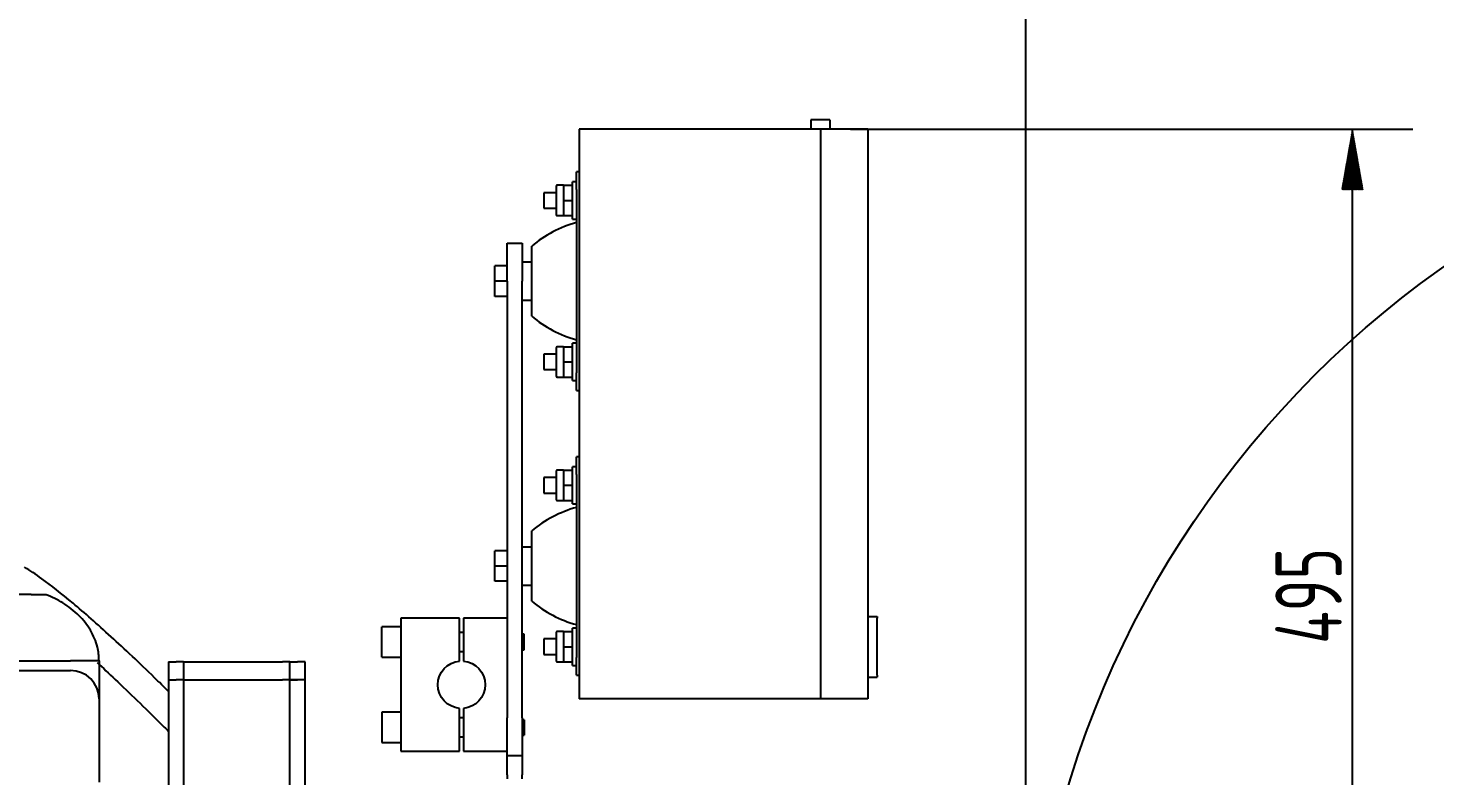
# Model space of a CAD drawing. Header units: millimetres. Extents: x 10462777 to 22643323, y 453826 to 1389191.
# Drawn here: x 11271626 to 11272344, y 578165 to 578546 of the extents above; entities that cross this region are included whole.
import ezdxf

# ---------------------------------------------------------------- set-up
doc = ezdxf.new("R2010")
doc.units = ezdxf.units.MM
doc.header["$LTSCALE"] = 200
doc.header["$MEASUREMENT"] = 0
doc.linetypes.add('CENTER', pattern=[2, 1.25, -0.25, 0.25, -0.25])
doc.linetypes.add('PHANTOM', pattern=[2.5, 1.25, -0.25, 0.25, -0.25, 0.25, -0.25])
doc.layers.get('0').update_dxf_attribs({"linetype": 'CONTINUOUS'})
doc.layers.add('1', color=1, linetype='CENTER')
doc.layers.add('11', color=6, linetype='PHANTOM')
doc.styles.add('iso-1', font='isocp.shx')

# ---------------------------------------------------------------- blocks, each defined once
blk = doc.blocks.new('A$C33FF487E')
at = {"ltscale": 10}
blk.add_circle((500, 500), 500, dxfattribs=at)
blk = doc.blocks.new('A$C0AF778BD')
at = {"ltscale": 10}
blk.add_blockref('A$C33FF487E', (100.39, 95.13, 0), dxfattribs=at)

msp = doc.modelspace()

# ---------------------------------------------------------------- hatches: boundary and pattern name
at = {"layer": '1', "linetype": 'Continuous'}
h = msp.add_hatch(dxfattribs=at)
h.set_pattern_fill('ANSI31', color=27, scale=0.19368, angle=45, style=0, pattern_type=0)
h.set_pattern_definition([(45, (11264598.07192, 575850.65161), (-0.1369525464, 0.1369525464), [])])
h.paths.add_polyline_path([(11272301.74278, 578494.40322), (11272307.16425, 578463.65652), (11272296.3213, 578463.65648)], flags=0)

# ---------------------------------------------------------------- linework, layer by layer
at = {"layer": '1', "color": 251, "linetype": 'Continuous'}
msp.add_line((11272134.90389, 579232.32846), (11272134.90389, 576799.69805), dxfattribs=at)
at = {"layer": '1', "color": 60, "linetype": 'Continuous'}
for p, q in [((11272025.36905, 578499.24522), (11272025.36905, 578494.40322)), ((11272035.05306, 578499.24522), (11272025.36905, 578499.24522)), ((11272035.05306, 578499.24522), (11272035.05306, 578494.40322)), ((11272030.21105, 578494.40322), (11271907.22416, 578494.40322)), ((11271907.22416, 578494.40322), (11271907.22416, 578203.883)), ((11272030.21105, 578494.40322), (11272030.21105, 578203.883)), ((11272054.42107, 578494.40322), (11272030.21105, 578494.40322)), ((11272030.21105, 578494.40322), (11272030.21105, 578203.883)), ((11272054.42107, 578494.40322), (11272054.42107, 578203.883)), ((11271907.22416, 578472.6142), (11271905.77156, 578472.6142)), ((11271905.77156, 578463.64225), (11271905.77156, 578472.6142)), ((11271905.77156, 578467.57852), (11271903.73791, 578467.57852)), ((11271903.73791, 578465.27957), (11271903.73791, 578467.57852)), ((11271903.73791, 578448.59786), (11271903.73791, 578465.27957)), ((11271905.77156, 578463.64225), (11271905.77156, 578428.50212)), ((11271903.73791, 578448.59786), (11271905.77156, 578448.59786)), ((11271870.42493, 578436.29917), (11271878.17213, 578436.29917)), ((11271870.42493, 578416.93116), (11271870.42493, 578436.29917)), ((11271878.17213, 578436.29917), (11271878.17213, 578416.93116)), ((11271883.01414, 578416.93116), (11271883.01414, 578434.8105)), ((11271883.01414, 578426.61517), (11271878.17213, 578426.61517)), ((11271905.77156, 578428.50212), (11271905.77156, 578405.3602)), ((11271870.42493, 578416.93116), (11271870.42493, 578194.19899)), ((11271878.17213, 578194.19899), (11271878.17213, 578416.93116)), ((11271883.01414, 578399.05182), (11271883.01414, 578416.93116)), ((11271878.17213, 578407.24715), (11271883.01414, 578407.24715)), ((11271905.77156, 578405.3602), (11271905.77156, 578370.22007)), ((11271905.77156, 578385.26446), (11271903.73791, 578385.26446)), ((11271903.73791, 578382.96551), (11271903.73791, 578385.26446)), ((11271903.73791, 578366.2838), (11271903.73791, 578382.96551)), ((11271905.77156, 578361.24812), (11271905.77156, 578370.22007)), ((11271903.73791, 578366.2838), (11271905.77156, 578366.2838)), ((11271905.77156, 578361.24812), (11271907.22416, 578361.24812)), ((11271907.22416, 578327.35409), (11271905.77156, 578327.35409)), ((11271905.77156, 578318.38214), (11271905.77156, 578327.35409)), ((11271905.77156, 578322.31841), (11271903.73791, 578322.31841)), ((11271903.73791, 578318.38707), (11271903.73791, 578322.31841)), ((11271903.73791, 578303.33775), (11271903.73791, 578318.38707)), ((11271905.77156, 578318.38214), (11271905.77156, 578283.24201)), ((11271903.73791, 578303.33775), (11271905.77156, 578303.33775)), ((11271883.01414, 578271.67105), (11271883.01414, 578289.55039)), ((11271905.77156, 578283.24201), (11271905.77156, 578260.10008)), ((11271883.01414, 578281.35506), (11271878.17213, 578281.35506)), ((11271883.01414, 578253.79171), (11271883.01414, 578271.67105)), ((11271878.17213, 578261.98704), (11271883.01414, 578261.98704)), ((11271627.6927, 578257.14504), (11271613.0242, 578257.14504)), ((11271905.77156, 578260.10008), (11271905.77156, 578224.95995)), ((11271905.77156, 578240.00434), (11271903.73791, 578240.00434)), ((11271903.73791, 578236.07301), (11271903.73791, 578240.00434)), ((11272054.42107, 578246.00843), (11272059.26307, 578246.00843)), ((11272059.26307, 578246.00843), (11272059.26307, 578245.04003)), ((11272059.26307, 578215.98801), (11272059.26307, 578245.04003)), ((11271903.73791, 578221.02369), (11271903.73791, 578236.07301)), ((11271905.77156, 578215.98801), (11271905.77156, 578224.95995)), ((11271478.24442, 578223.25101), (11271647.71455, 578223.25101)), ((11271483.08642, 578218.40901), (11271647.71455, 578218.40901)), ((11271662.24056, 578223.25101), (11271647.71455, 578223.25101)), ((11271662.24056, 578223.39794), (11271662.24056, 578223.25087)), ((11271662.24056, 578223.25101), (11271662.24056, 578203.883)), ((11271903.73791, 578221.02369), (11271905.77156, 578221.02369)), ((11271905.77156, 578215.98801), (11271907.22416, 578215.98801)), ((11272054.42107, 578215.01961), (11272059.26307, 578215.01961)), ((11272059.26307, 578215.98801), (11272059.26307, 578215.01961)), ((11271662.24056, 578203.883), (11271662.24056, 578198.94113)), ((11272030.21105, 578203.883), (11271907.22416, 578203.883)), ((11272054.42107, 578203.883), (11272030.21105, 578203.883)), ((11271662.24056, 578198.94113), (11271662.24056, 578169.1114)), ((11271870.42493, 578174.83097), (11271870.42493, 578194.19899)), ((11271878.17213, 578194.19899), (11271878.17213, 578174.83097)), ((11271878.17213, 578174.83097), (11271870.42493, 578174.83097)), ((11271870.42493, 578165.14697), (11271870.42493, 578174.83097)), ((11271878.17213, 578174.83097), (11271878.17213, 578165.14697)), ((11271662.24056, 578169.1114), (11271662.24056, 578161.47983)), ((11271870.42493, 578165.14697), (11271870.42493, 578163.21017)), ((11271878.17213, 578163.21017), (11271878.17213, 578165.14697))]:
    msp.add_line(p, q, dxfattribs=at)
at = {"layer": '1', "color": 152, "linetype": 'Continuous'}
msp.add_line((11272045.58441, 578494.40322), (11272332.4895, 578494.40322), dxfattribs=at)
at = {"layer": '1', "color": 27, "linetype": 'Continuous'}
msp.add_line((11272301.74278, 578015.04485), (11272301.74278, 578494.40322), dxfattribs=at)
at = {"layer": '1', "color": 252, "linetype": 'Continuous'}
for p, q in [((11271697.67095, 578222.76681), (11271697.67095, 578213.567)), ((11271697.67095, 578222.76681), (11271701.54456, 578222.76681)), ((11271705.41816, 578222.76681), (11271701.54456, 578222.76681)), ((11271705.41816, 578222.76681), (11271705.41816, 578213.567)), ((11271705.41816, 578222.76681), (11271709.29176, 578222.76681)), ((11271709.29176, 578222.76681), (11271755.775, 578222.76681)), ((11271759.6486, 578222.76681), (11271755.775, 578222.76681)), ((11271759.6486, 578213.567), (11271759.6486, 578222.76681)), ((11271759.6486, 578222.76681), (11271763.5222, 578222.76681)), ((11271767.39581, 578222.76681), (11271763.5222, 578222.76681)), ((11271767.39581, 578213.567), (11271767.39581, 578222.76681)), ((11271697.67095, 578213.567), (11271697.67095, 578140.9381)), ((11271697.67095, 578213.567), (11271701.54456, 578213.567)), ((11271697.67095, 578213.567), (11271701.54456, 578213.567)), ((11271705.41816, 578213.567), (11271701.54456, 578213.567)), ((11271705.41816, 578213.567), (11271701.54456, 578213.567)), ((11271705.41816, 578213.567), (11271705.41816, 578140.9381)), ((11271705.41816, 578213.567), (11271709.29176, 578213.567)), ((11271705.41816, 578213.567), (11271709.29176, 578213.567)), ((11271709.29176, 578213.567), (11271755.775, 578213.567)), ((11271709.29176, 578213.567), (11271755.775, 578213.567)), ((11271759.6486, 578213.567), (11271755.775, 578213.567)), ((11271759.6486, 578213.567), (11271755.775, 578213.567)), ((11271759.6486, 578140.9381), (11271759.6486, 578213.567)), ((11271759.6486, 578213.567), (11271763.5222, 578213.567)), ((11271763.5222, 578213.567), (11271759.6486, 578213.567)), ((11271767.39581, 578213.567), (11271763.5222, 578213.567)), ((11271767.39581, 578213.567), (11271763.5222, 578213.567)), ((11271767.39581, 578140.9381), (11271767.39581, 578213.567))]:
    msp.add_line(p, q, dxfattribs=at)
at = {"layer": '1', "color": 60, "linetype": 'Continuous'}
for centre, radius, start, end in [((11271921.75017, 578388.93651), 60.04085, 105.43405084, 130.1777695), ((11271921.75017, 578444.92581), 60.04085, 229.8222305, 254.56594916), ((11271921.75017, 578243.6764), 60.04085, 105.43405084, 130.1777695), ((11271921.75017, 578299.6657), 60.04085, 229.8222305, 254.56594916), ((11271647.71455, 578203.883), 14.52601, 0, 90)]:
    msp.add_arc(centre, radius, start, end, dxfattribs=at)
at = {"layer": '1', "color": 163, "linetype": 'Continuous'}
for points, knots in [([(11271697.59721, 578207.87475), (11271695.2204, 578210.20839), (11271688.85167, 578216.41974), (11271678.90139, 578225.9318), (11271664.27487, 578239.51321), (11271648.17582, 578253.62435), (11271634.23305, 578264.55745), (11271627.01875, 578269.42443), (11271624.28534, 578271.10277)], [0, 0, 0, 0, 0.067167615, 0.182784833, 0.303640266, 0.559270523, 0.821791504, 1, 1, 1, 1]), ([(11271661.24026, 578222.48954), (11271664.19624, 578219.76557), (11271670.71936, 578213.67281), (11271681.48686, 578203.34735), (11271690.82796, 578194.17342), (11271696.24737, 578188.77585), (11271697.66386, 578187.36035)], [0, 0, 0, 0, 0.280735566, 0.592548866, 0.893720574, 1, 1, 1, 1])]:
    msp.add_open_spline(points, degree=3, knots=knots, dxfattribs=at)
at = {"layer": '1', "color": 60, "linetype": 'Continuous'}
for points, knots in [([(11271627.6927, 578257.14504), (11271628.4802, 578257.14504), (11271629.26421, 578257.14504), (11271630.43077, 578257.14504), (11271630.81659, 578257.14504), (11271631.56788, 578257.14504), (11271631.93489, 578257.14504), (11271632.64608, 578257.14504), (11271632.99251, 578257.14504), (11271633.46581, 578257.14504), (11271633.61676, 578257.14504), (11271633.904, 578257.14504), (11271634.04107, 578257.14504), (11271634.42279, 578257.14504), (11271634.63515, 578257.14504), (11271634.89439, 578257.14504), (11271634.97125, 578257.14504), (11271635.1033, 578257.14504), (11271635.15859, 578257.14504), (11271635.29545, 578257.14504), (11271635.34823, 578257.14504), (11271635.3722, 578257.14504), (11271635.37495, 578257.14504), (11271635.37613, 578257.14504)], [0, 0, 0, 0, 0.216796805, 0.216796805, 0.325195208, 0.325195208, 0.433593611, 0.433593611, 0.541992013, 0.541992013, 0.596191215, 0.596191215, 0.650390416, 0.650390416, 0.758788819, 0.758788819, 0.81298802, 0.81298802, 0.867187221, 0.867187221, 0.975585624, 0.975585624, 1, 1, 1, 1]), ([(11271662.24056, 578223.39794), (11271662.22316, 578225.76967), (11271661.59308, 578231.12702), (11271658.25214, 578239.16363), (11271652.186, 578246.75496), (11271644.48522, 578252.80079), (11271638.30277, 578255.84124), (11271635.24871, 578257.04342)], [0, 0, 0, 0, 0.159596633, 0.372208682, 0.586359873, 0.811316519, 1, 1, 1, 1])]:
    msp.add_open_spline(points, degree=3, knots=knots, dxfattribs=at)
at = {"layer": '11', "color": 60, "linetype": 'Continuous'}
for p, q in [((11271895.4484, 578462.03912), (11271889.19254, 578462.03912)), ((11271889.19254, 578462.03912), (11271889.19254, 578455.51007)), ((11271895.4484, 578465.26646), (11271895.4484, 578458.08819)), ((11271899.18643, 578465.8354), (11271896.01734, 578465.8354)), ((11271899.18643, 578465.8354), (11271903.73791, 578465.8354)), ((11271899.18643, 578465.8354), (11271899.18643, 578461.96179)), ((11271899.18643, 578461.96179), (11271899.18643, 578458.08819)), ((11271889.19254, 578455.51007), (11271889.19254, 578454.13726)), ((11271895.4484, 578458.08819), (11271895.4484, 578450.90992)), ((11271899.18643, 578458.08819), (11271899.18643, 578454.21459)), ((11271899.18643, 578458.08819), (11271903.73791, 578458.08819)), ((11271899.18643, 578454.21459), (11271899.18643, 578450.34099)), ((11271889.19254, 578454.13726), (11271895.4484, 578454.13726)), ((11271896.01734, 578450.34099), (11271899.18643, 578450.34099)), ((11271899.18643, 578450.34099), (11271903.73791, 578450.34099)), ((11271870.42493, 578424.67837), (11271864.22716, 578424.67837)), ((11271864.22716, 578416.93116), (11271864.22716, 578424.67837)), ((11271870.42493, 578416.93116), (11271864.22716, 578416.93116)), ((11271864.22716, 578409.18395), (11271864.22716, 578416.93116)), ((11271870.42493, 578409.18395), (11271864.22716, 578409.18395)), ((11271895.4484, 578382.9524), (11271895.4484, 578375.77413)), ((11271899.18643, 578383.52133), (11271896.01734, 578383.52133)), ((11271899.18643, 578383.52133), (11271899.18643, 578379.64773)), ((11271899.18643, 578383.52133), (11271903.73791, 578383.52133)), ((11271895.4484, 578379.72506), (11271889.19254, 578379.72506)), ((11271889.19254, 578379.72506), (11271889.19254, 578373.19601)), ((11271895.4484, 578375.77413), (11271895.4484, 578368.59586)), ((11271899.18643, 578379.64773), (11271899.18643, 578375.77413)), ((11271899.18643, 578375.77413), (11271903.73791, 578375.77413)), ((11271899.18643, 578375.77413), (11271899.18643, 578371.90053)), ((11271889.19254, 578373.19601), (11271889.19254, 578371.8232)), ((11271889.19254, 578371.8232), (11271895.4484, 578371.8232)), ((11271899.18643, 578371.90053), (11271899.18643, 578368.02692)), ((11271896.01734, 578368.02692), (11271899.18643, 578368.02692)), ((11271899.18643, 578368.02692), (11271903.73791, 578368.02692)), ((11271895.4484, 578320.00635), (11271895.4484, 578319.04464)), ((11271895.4484, 578319.04464), (11271895.4484, 578305.64981)), ((11271899.18643, 578320.57529), (11271896.01734, 578320.57529)), ((11271899.18643, 578320.57529), (11271899.18643, 578316.70168)), ((11271899.18643, 578320.57529), (11271903.73791, 578320.57529)), ((11271895.4484, 578316.77901), (11271889.19254, 578316.77901)), ((11271889.19254, 578316.77901), (11271889.19254, 578310.24996)), ((11271899.18643, 578316.70168), (11271899.18643, 578312.82808)), ((11271899.18643, 578312.82808), (11271899.18643, 578308.95448)), ((11271899.18643, 578312.82808), (11271903.73791, 578312.82808)), ((11271889.19254, 578310.24996), (11271889.19254, 578308.87715)), ((11271889.19254, 578308.87715), (11271895.4484, 578308.87715)), ((11271896.01734, 578305.08087), (11271899.18643, 578305.08087)), ((11271899.18643, 578308.95448), (11271899.18643, 578305.08087)), ((11271899.18643, 578305.08087), (11271903.73791, 578305.08087)), ((11271864.22716, 578271.67105), (11271864.22716, 578279.41825)), ((11271870.42493, 578279.41825), (11271864.22716, 578279.41825)), ((11271864.22716, 578263.92384), (11271864.22716, 578271.67105)), ((11271870.42493, 578271.67105), (11271864.22716, 578271.67105)), ((11271870.42493, 578263.92384), (11271864.22716, 578263.92384)), ((11271816.19449, 578240.68222), (11271806.51048, 578240.68222)), ((11271806.51048, 578225.18781), (11271806.51048, 578240.68222)), ((11271816.19449, 578245.04003), (11271816.19449, 578177.25198)), ((11271846.21491, 578245.04003), (11271816.19449, 578245.04003)), ((11271846.21491, 578223.21221), (11271846.21491, 578245.04003)), ((11271870.42493, 578245.04003), (11271848.15171, 578245.04003)), ((11271848.15171, 578245.04003), (11271848.15171, 578223.21221)), ((11271848.15171, 578237.77702), (11271846.21491, 578237.77702)), ((11271879.14054, 578236.88595), (11271878.17201, 578236.88595)), ((11271879.14054, 578232.93502), (11271879.14054, 578236.88595)), ((11271879.14054, 578228.98409), (11271879.14054, 578232.93502)), ((11271895.4484, 578234.46494), (11271889.19254, 578234.46494)), ((11271889.19254, 578234.46494), (11271889.19254, 578227.9359)), ((11271895.4484, 578237.69229), (11271895.4484, 578236.73058)), ((11271895.4484, 578236.73058), (11271895.4484, 578223.33575)), ((11271899.18643, 578238.26122), (11271896.01734, 578238.26122)), ((11271899.18643, 578238.26122), (11271903.73791, 578238.26122)), ((11271899.18643, 578238.26122), (11271899.18643, 578234.38762)), ((11271899.18643, 578234.38762), (11271899.18643, 578230.51402)), ((11271806.51048, 578225.18781), (11271816.19449, 578225.18781)), ((11271846.21491, 578228.09302), (11271848.15171, 578228.09302)), ((11271878.17201, 578228.98409), (11271879.14054, 578228.98409)), ((11271889.19254, 578227.9359), (11271889.19254, 578226.56309)), ((11271889.19254, 578226.56309), (11271895.4484, 578226.56309)), ((11271899.18643, 578230.51402), (11271899.18643, 578226.64041)), ((11271899.18643, 578230.51402), (11271903.73791, 578230.51402)), ((11271899.18643, 578226.64041), (11271899.18643, 578222.76681)), ((11271896.01734, 578222.76681), (11271899.18643, 578222.76681)), ((11271899.18643, 578222.76681), (11271903.73791, 578222.76681)), ((11271816.19449, 578197.10419), (11271806.51048, 578197.10419)), ((11271806.51048, 578197.10419), (11271806.51048, 578181.60978)), ((11271846.21491, 578177.25198), (11271846.21491, 578199.07979)), ((11271848.15171, 578199.07979), (11271848.15171, 578177.25198)), ((11271848.15171, 578194.19899), (11271846.21491, 578194.19899)), ((11271879.14054, 578193.30791), (11271878.17201, 578193.30791)), ((11271879.14054, 578193.30791), (11271879.14054, 578189.35699)), ((11271879.14054, 578189.35699), (11271879.14054, 578185.40606)), ((11271806.51048, 578181.60978), (11271816.19449, 578181.60978)), ((11271846.21491, 578184.51498), (11271848.15171, 578184.51498)), ((11271878.17201, 578185.40606), (11271879.14054, 578185.40606)), ((11271816.19449, 578177.25198), (11271846.21491, 578177.25198)), ((11271848.15171, 578177.25198), (11271870.42493, 578177.25198))]:
    msp.add_line(p, q, dxfattribs=at)
for centre, start, end in [((11271896.01734, 578465.26646), 90, 180), ((11271896.01734, 578450.90992), 180, 270), ((11271896.01734, 578382.9524), 90, 180), ((11271896.01734, 578368.59586), 180, 270), ((11271896.01734, 578320.00635), 90, 180), ((11271896.01734, 578305.64981), 180, 270), ((11271896.01734, 578237.69229), 90, 180), ((11271896.01734, 578223.33575), 180, 270)]:
    msp.add_arc(centre, 0.56894, start, end, dxfattribs=at)
at = {"layer": '11', "color": 60, "linetype": 'Continuous', "extrusion": (0, 0, -1)}
for start, end in [(274.58856574, 85.41143426), (94.58856574, 265.41143426)]:
    msp.add_arc((-11271847.18331, 578211.146), 12.10501, start, end, dxfattribs=at)

# ---------------------------------------------------------------- block references
at = {"ltscale": 10}
msp.add_blockref('A$C0AF778BD', (11272035.09902, 577419.91217, 0), dxfattribs=at)

# ---------------------------------------------------------------- texts
at = {"layer": '1', "color": 23, "linetype": 'Continuous', "insert": (11272296.2127, 578232.01851), "char_height": 33.894026, "attachment_point": 7, "rotation": 90, "line_spacing_factor": 0.963855, "style": 'iso-1'}
msp.add_mtext('\\W00.725;495 ', dxfattribs=at)

doc.saveas('drawing.dxf')
